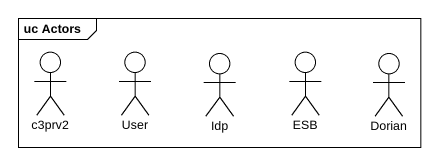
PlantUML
@startuml
mainframe uc Actors
actor c3prv2
actor User
actor Idp
actor ESB
actor Dorian
@enduml
